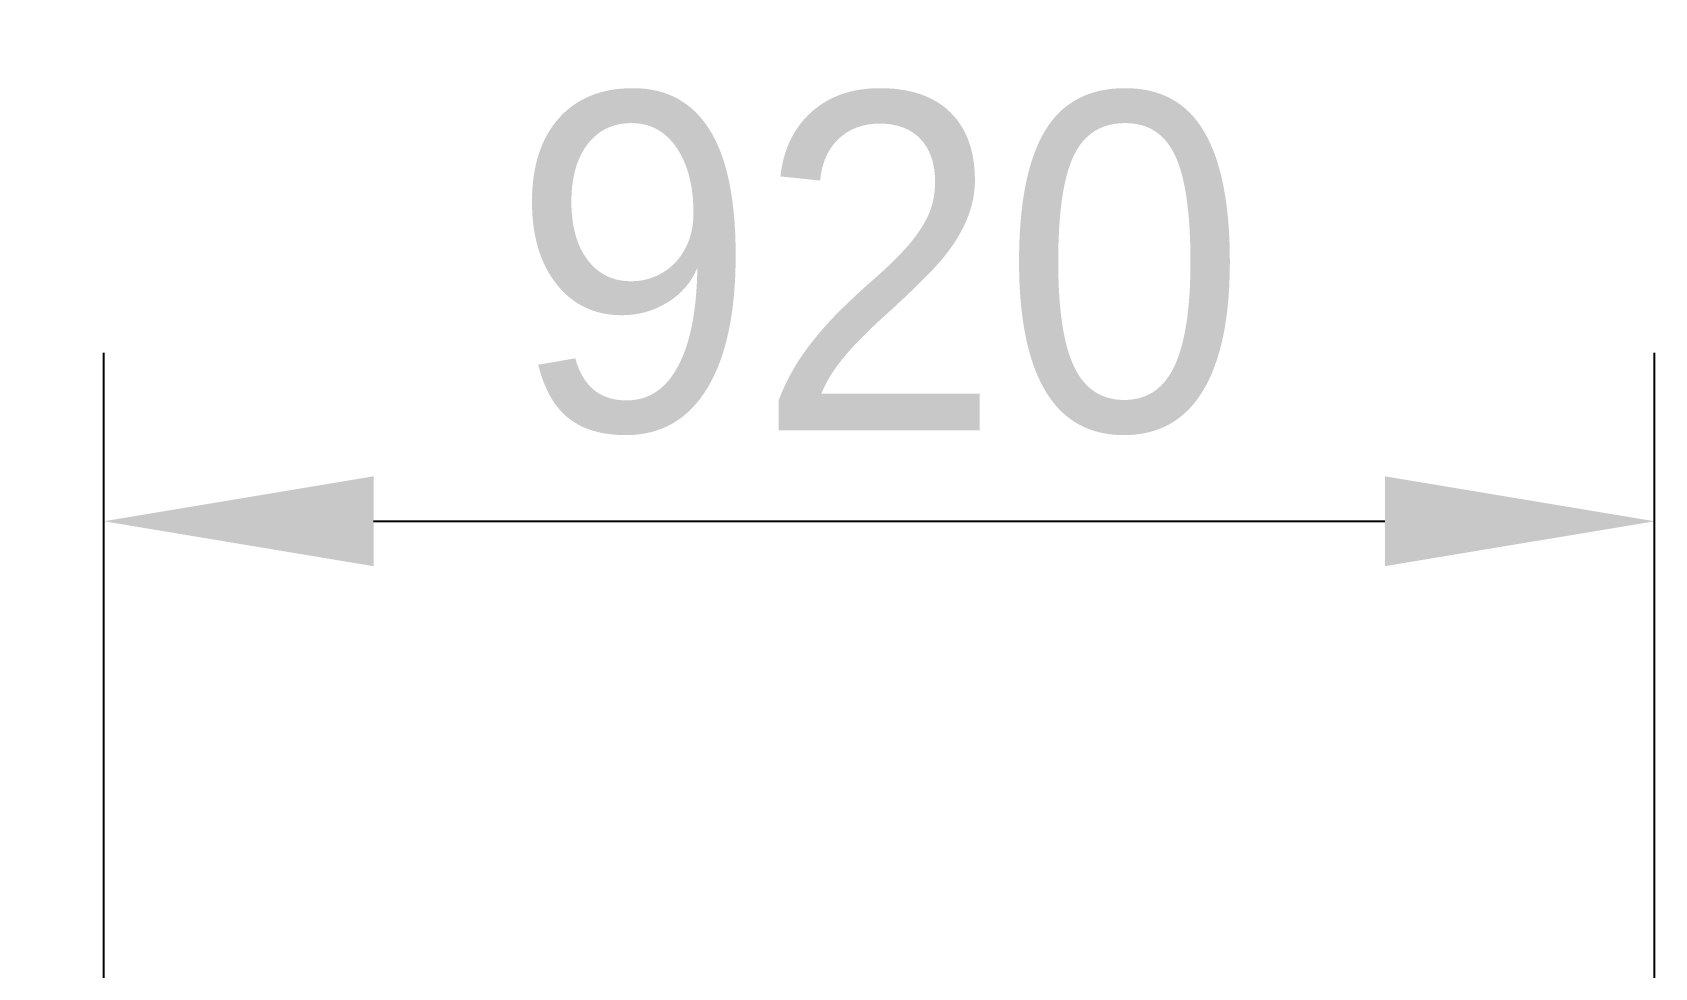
# Model space of a CAD drawing. Header units: inches. Extents: x 0 to 77285, y -118 to 40065.
# Drawn here: x 43740 to 44702, y 17074 to 17629 of the extents above; entities that cross this region are included whole.
import ezdxf

# ---------------------------------------------------------------- set-up
doc = ezdxf.new("R2010")
doc.units = ezdxf.units.IN
doc.header["$LTSCALE"] = 5
doc.header["$MEASUREMENT"] = 0
doc.styles.add('SCI', font='')
doc.styles.get('SCI').set_extended_font_data('Gulim')
doc.dimstyles.new('SCH', dxfattribs={"dimtxt": 2.5, "dimasz": 2, "dimexe": 1.25, "dimexo": 0.625, "dimtad": 1, "dimdec": 8, "dimtxsty": 'SCI', "dimcen": 2.5, "dimclrd": 4, "dimclre": 4, "dimclrt": 7, "dimadec": 8, "dimazin": 2, "dimtfac": 1, "dimtdec": 8, "dimtmove": 0, "dimatfit": 3, "dimfxl": 1, "dimarcsym": 0})

# ---------------------------------------------------------------- blocks, each defined once
blk = doc.blocks.new('*D567')
at = {"color": 4, "lineweight": -2, "transparency": 16777216}
for p, q in [((43782.03, 16939.46), (43782.03, 17439.06)), ((44702.03, 17057.31), (44702.03, 17439.06)), ((43942.03, 17339.06), (44542.03, 17339.06))]:
    blk.add_line(p, q, dxfattribs=at)
at = {"color": 4, "transparency": 16777216}
for points in [[(43942.03, 17365.73), (43942.03, 17312.4), (43782.03, 17339.06)], [(44542.03, 17365.73), (44542.03, 17312.4), (44702.03, 17339.06)]]:
    blk.add_solid(points, dxfattribs=at)
at = {"layer": 'Defpoints', "color": 0, "transparency": 16777216}
for p in [(44702.03, 17339.06), (44702.03, 17007.31, 0), (43782.03, 16889.46, 0)]:
    blk.add_point(p, dxfattribs=at)
at = {"color": 7, "transparency": 16777216, "insert": (44242.03, 17491.59), "char_height": 200, "attachment_point": 5, "style": 'SCI'}
blk.add_mtext('920', dxfattribs=at)
blk = doc.blocks.new('*D747')
at = {"color": 4, "lineweight": -2, "transparency": 16777216}
for p, q in [((43202.18, 17140.81), (43202.18, 18193.13)), ((43705.28, 16900.81), (43052.18, 16900.81)), ((43202.18, 16533.81), (43202.18, 16900.81)), ((43705.28, 16533.81), (43052.18, 16533.81)), ((43202.18, 16293.81), (43202.18, 16053.81))]:
    blk.add_line(p, q, dxfattribs=at)
at = {"color": 4, "transparency": 16777216}
for points in [[(43162.18, 17140.81), (43242.18, 17140.81), (43202.18, 16900.81)], [(43162.18, 16293.81), (43242.18, 16293.81), (43202.18, 16533.81)]]:
    blk.add_solid(points, dxfattribs=at)
at = {"layer": 'Defpoints', "color": 0, "transparency": 16777216}
for p in [(43202.18, 16900.81), (43780.28, 16900.81, 0), (43780.28, 16533.81, 0)]:
    blk.add_point(p, dxfattribs=at)
at = {"color": 7, "transparency": 16777216, "insert": (42973.19, 17786.97), "char_height": 300, "attachment_point": 5, "rotation": 90, "style": 'SCI'}
blk.add_mtext('367', dxfattribs=at)

msp = doc.modelspace()

# ---------------------------------------------------------------- dimensions: what is measured, and where the dimension line sits
dim = msp.add_linear_dim(base=(43202.1845362223, 16900.8083588741), p1=(43780.2787434256, 16533.8083588741, 0.000000007), p2=(43780.2787434256, 16900.8083588741, 0.000000007), angle=90, dimstyle='SCH', override={"dimscale": 120})
dim.commit()
dim.dimension.update_dxf_attribs({"geometry": '*D747', "text_midpoint": (42973.189862454, 17786.9668142669)})
dim = msp.add_linear_dim(base=(44702.0287434256, 17339.0648729286), p1=(43782.0287434256, 16889.4583588742, 0.000000007), p2=(44702.0287434256, 17007.308358874, 0.0000000168), dimstyle='SCH', override={"dimscale": 80})
dim.commit()
dim.dimension.update_dxf_attribs({"geometry": '*D567', "text_midpoint": (44242.0287434256, 17491.5948329818)})

doc.saveas('drawing.dxf')
